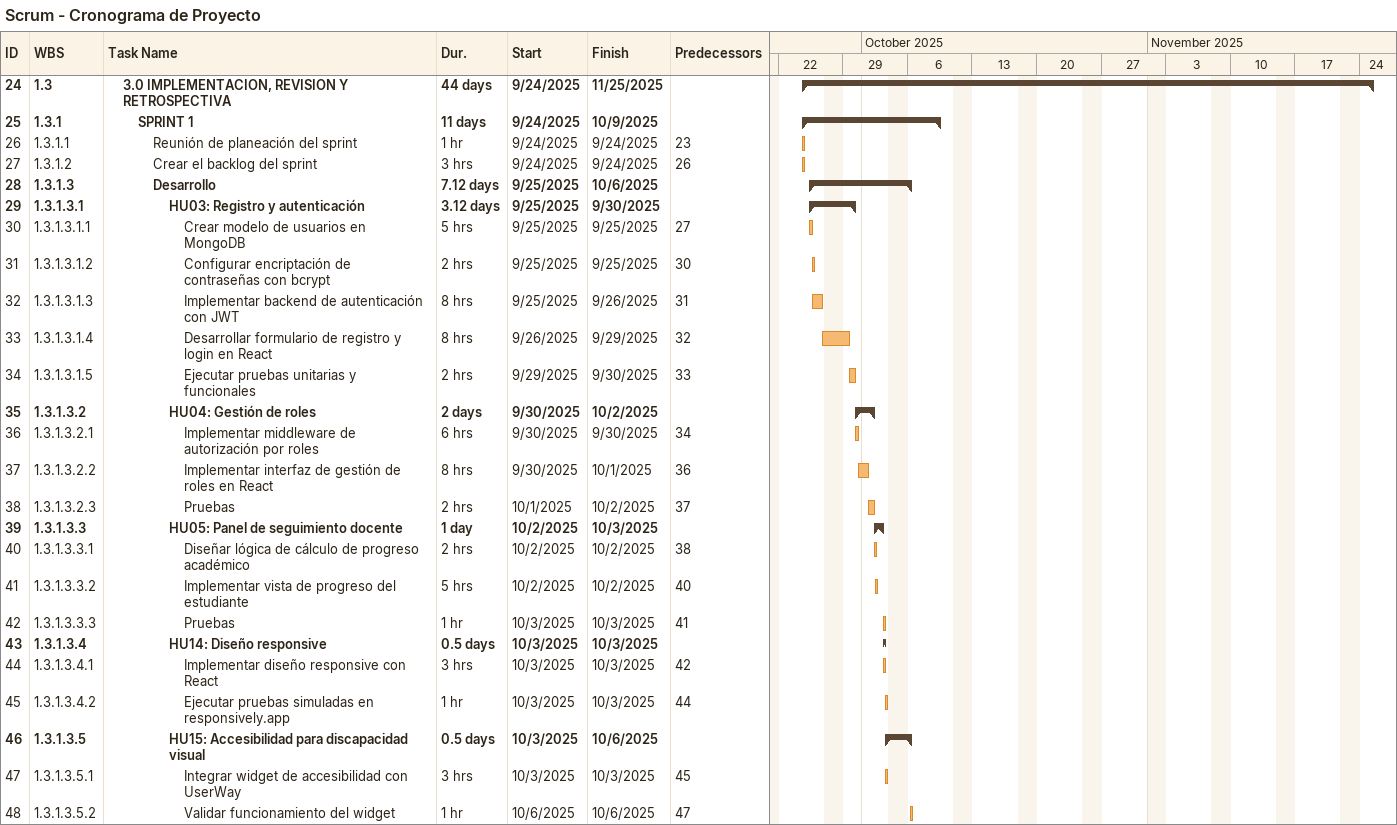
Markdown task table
Scrum - Cronograma de Proyecto

| ID | WBS | Task | Duration | Start | Finish | Predecessors |
|---|---|---|---|---|---|---|
| 24 | 1.3 | **3.0 IMPLEMENTACION, REVISION Y RETROSPECTIVA** | 44d | 2025-09-24 | 2025-11-25 |  |
| 25 | 1.3.1 | **SPRINT 1** | 11d | 2025-09-24 | 2025-10-09 |  |
| 26 | 1.3.1.1 | Reunión de planeación del sprint | 1h | 2025-09-24 | 2025-09-24 | 23 |
| 27 | 1.3.1.2 | Crear el backlog del sprint | 3h | 2025-09-24 | 2025-09-24 | 26 |
| 28 | 1.3.1.3 | **Desarrollo** | 7.12d | 2025-09-25 | 2025-10-06 |  |
| 29 | 1.3.1.3.1 | **HU03: Registro y autenticación** | 3.12d | 2025-09-25 | 2025-09-30 |  |
| 30 | 1.3.1.3.1.1 | Crear modelo de usuarios en MongoDB | 5h | 2025-09-25 | 2025-09-25 | 27 |
| 31 | 1.3.1.3.1.2 | Configurar encriptación de contraseñas con bcrypt | 2h | 2025-09-25 | 2025-09-25 | 30 |
| 32 | 1.3.1.3.1.3 | Implementar backend de autenticación con JWT | 8h | 2025-09-25 | 2025-09-26 | 31 |
| 33 | 1.3.1.3.1.4 | Desarrollar formulario de registro y login en React | 8h | 2025-09-26 | 2025-09-29 | 32 |
| 34 | 1.3.1.3.1.5 | Ejecutar pruebas unitarias y funcionales | 2h | 2025-09-29 | 2025-09-30 | 33 |
| 35 | 1.3.1.3.2 | **HU04: Gestión de roles** | 2d | 2025-09-30 | 2025-10-02 |  |
| 36 | 1.3.1.3.2.1 | Implementar middleware de autorización por roles | 6h | 2025-09-30 | 2025-09-30 | 34 |
| 37 | 1.3.1.3.2.2 | Implementar interfaz de gestión de roles en React | 8h | 2025-09-30 | 2025-10-01 | 36 |
| 38 | 1.3.1.3.2.3 | Pruebas | 2h | 2025-10-01 | 2025-10-02 | 37 |
| 39 | 1.3.1.3.3 | **HU05: Panel de seguimiento docente** | 1d | 2025-10-02 | 2025-10-03 |  |
| 40 | 1.3.1.3.3.1 | Diseñar lógica de cálculo de progreso académico | 2h | 2025-10-02 | 2025-10-02 | 38 |
| 41 | 1.3.1.3.3.2 | Implementar vista de progreso del estudiante | 5h | 2025-10-02 | 2025-10-02 | 40 |
| 42 | 1.3.1.3.3.3 | Pruebas | 1h | 2025-10-03 | 2025-10-03 | 41 |
| 43 | 1.3.1.3.4 | **HU14: Diseño responsive** | 0.5d | 2025-10-03 | 2025-10-03 |  |
| 44 | 1.3.1.3.4.1 | Implementar diseño responsive con React | 3h | 2025-10-03 | 2025-10-03 | 42 |
| 45 | 1.3.1.3.4.2 | Ejecutar pruebas simuladas en responsively.app | 1h | 2025-10-03 | 2025-10-03 | 44 |
| 46 | 1.3.1.3.5 | **HU15: Accesibilidad para discapacidad visual** | 0.5d | 2025-10-03 | 2025-10-06 |  |
| 47 | 1.3.1.3.5.1 | Integrar widget de accesibilidad con UserWay | 3h | 2025-10-03 | 2025-10-03 | 45 |
| 48 | 1.3.1.3.5.2 | Validar funcionamiento del widget | 1h | 2025-10-06 | 2025-10-06 | 47 |
